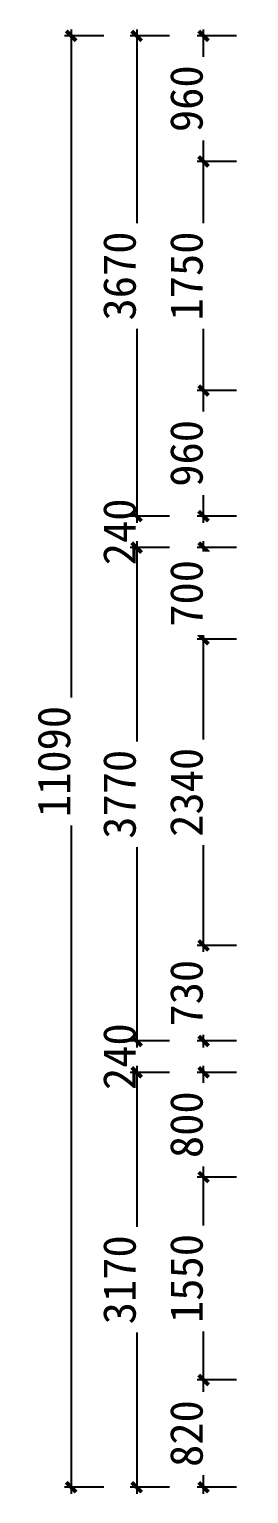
# Model space of a CAD drawing. Extents: x -74236 to 286982, y -14633 to 132816.
# Drawn here: x 90325 to 91999, y 103884 to 115074 of the extents above; entities that cross this region are included whole.
import ezdxf

# ---------------------------------------------------------------- set-up
doc = ezdxf.new("R2010")
doc.units = 0
doc.header["$LTSCALE"] = 10
doc.header["$MEASUREMENT"] = 0
doc.header["$PDSIZE"] = 5
doc.styles.add('宋体', font='')
doc.styles.get('宋体').set_extended_font_data('SimSun')
doc.dimstyles.new('1-50 顶面', dxfattribs={"dimscale": 50, "dimtxt": 2.8, "dimasz": 1.5, "dimexe": 1, "dimexo": 1, "dimgap": 0.1, "dimtad": 1, "dimdec": 0, "dimzin": 0, "dimdsep": 46, "dimtxsty": '宋体', "dimblk": 'ARCHTICK', "dimcen": 0, "dimdle": 1, "dimclrd": 8, "dimclre": 8, "dimclrt": 43, "dimadec": 0, "dimazin": 0, "dimtfac": 1, "dimtdec": 0, "dimtix": 1, "dimtmove": 1, "dimatfit": 0, "dimldrblk": 'BOXFILLED', "dimfxl": 5, "dimfxlon": 1, "dimtfill": 1, "dimtolj": 1, "dimtzin": 0, "dimlwd": -1, "dimlwe": -1, "dimarcsym": 1})

# ---------------------------------------------------------------- blocks, each defined once
blk = doc.blocks.new('_ArchTick')
at = {"color": 0, "linetype": 'ByBlock', "const_width": 0.4}
blk.add_lwpolyline([(-0.5, -0.5), (0.5, 0.5)], dxfattribs=at)
blk = doc.blocks.new('*D210')
at = {"color": 8, "transparency": 16777216}
for p, q in [((91905, 104754), (91605, 104754)), ((91655, 103884), (91655, 104804)), ((91905, 103934), (91605, 103934))]:
    blk.add_line(p, q, dxfattribs=at)
at = {"layer": 'Defpoints', "color": 0, "transparency": 16777216}
for p in [(91655, 104754), (91999, 104754), (91999, 103934)]:
    blk.add_point(p, dxfattribs=at)
at = {"color": 8, "transparency": 16777216, "xscale": 75, "yscale": 75, "zscale": 75}
for p, rotation in [((91655, 104754), 90), ((91655, 103934), 270)]:
    blk.add_blockref('_ArchTick', p, dxfattribs=dict(at, rotation=rotation))
at = {"color": 43, "transparency": 16777216, "insert": (91525, 104344), "char_height": 250, "attachment_point": 5, "rotation": 90, "style": '宋体', "bg_fill": 3, "box_fill_scale": 1.25, "bg_fill_color": 256, "bg_fill_true_color": 13158600, "bg_fill_transparency": 0}
blk.add_mtext('\\A1;820', dxfattribs=at)
blk = doc.blocks.new('_BoxFilled')
at = {"color": 0, "linetype": 'ByBlock', "lineweight": -2}
blk.add_line((-0.5, 0), (-1, 0), dxfattribs=at)
at = {"color": 0, "linetype": 'ByBlock'}
blk.add_solid([(-0.5, 0.5), (0.5, 0.5), (-0.5, -0.5), (0.5, -0.5)], dxfattribs=at)
blk = doc.blocks.new('*D211')
at = {"color": 8, "transparency": 16777216}
for p, q in [((91655, 104704), (91655, 106354)), ((91905, 106304), (91605, 106304)), ((91905, 104754), (91605, 104754))]:
    blk.add_line(p, q, dxfattribs=at)
at = {"layer": 'Defpoints', "color": 0, "transparency": 16777216}
for p in [(91655, 106304), (91999, 106304), (91999, 104754)]:
    blk.add_point(p, dxfattribs=at)
at = {"color": 8, "transparency": 16777216, "xscale": 75, "yscale": 75, "zscale": 75}
for p, rotation in [((91655, 106304), 90), ((91655, 104754), 270)]:
    blk.add_blockref('_ArchTick', p, dxfattribs=dict(at, rotation=rotation))
at = {"color": 43, "transparency": 16777216, "insert": (91525, 105529), "char_height": 250, "attachment_point": 5, "rotation": 90, "style": '宋体', "bg_fill": 3, "box_fill_scale": 1.25, "bg_fill_color": 256, "bg_fill_true_color": 13158600, "bg_fill_transparency": 0}
blk.add_mtext('\\A1;1550', dxfattribs=at)
blk = doc.blocks.new('*D212')
at = {"color": 8, "transparency": 16777216}
for p, q in [((91905, 107104), (91605, 107104)), ((91655, 106254), (91655, 107154)), ((91905, 106304), (91605, 106304))]:
    blk.add_line(p, q, dxfattribs=at)
at = {"layer": 'Defpoints', "color": 0, "transparency": 16777216}
for p in [(91655, 107104), (91999, 107104), (91999, 106304)]:
    blk.add_point(p, dxfattribs=at)
at = {"color": 8, "transparency": 16777216, "xscale": 75, "yscale": 75, "zscale": 75}
for p, rotation in [((91655, 107104), 90), ((91655, 106304), 270)]:
    blk.add_blockref('_ArchTick', p, dxfattribs=dict(at, rotation=rotation))
at = {"color": 43, "transparency": 16777216, "insert": (91525, 106704), "char_height": 250, "attachment_point": 5, "rotation": 90, "style": '宋体', "bg_fill": 3, "box_fill_scale": 1.25, "bg_fill_color": 256, "bg_fill_true_color": 13158600, "bg_fill_transparency": 0}
blk.add_mtext('\\A1;800', dxfattribs=at)
blk = doc.blocks.new('*D213')
at = {"color": 8, "transparency": 16777216}
for p, q in [((91394, 107344), (91094, 107344)), ((91144, 107344), (91144, 107419)), ((91144, 107104), (91144, 107344)), ((91394, 107104), (91094, 107104)), ((91144, 107104), (91144, 107029))]:
    blk.add_line(p, q, dxfattribs=at)
at = {"layer": 'Defpoints', "color": 0, "transparency": 16777216}
for p in [(91999, 107344), (91999, 107104)]:
    blk.add_point(p, dxfattribs=at)
at = {"color": 8, "transparency": 16777216, "xscale": 75, "yscale": 75, "zscale": 75}
for p, rotation in [((91144, 107344), 270), ((91144, 107104), 90)]:
    blk.add_blockref('_ArchTick', p, dxfattribs=dict(at, rotation=rotation))
at = {"color": 43, "transparency": 16777216, "insert": (91014, 107224), "char_height": 250, "attachment_point": 5, "rotation": 90, "style": '宋体', "bg_fill": 3, "box_fill_scale": 1.25, "bg_fill_color": 256, "bg_fill_true_color": 13158600, "bg_fill_transparency": 0}
blk.add_mtext('\\A1;240', dxfattribs=at)
at = {"layer": 'Defpoints', "color": 0, "transparency": 16777216}
blk.add_point((91144, 107344), dxfattribs=at)
blk = doc.blocks.new('*D214')
at = {"color": 8, "transparency": 16777216}
for p, q in [((91655, 107294), (91655, 108124)), ((91905, 108074), (91605, 108074)), ((91905, 107344), (91605, 107344))]:
    blk.add_line(p, q, dxfattribs=at)
at = {"layer": 'Defpoints', "color": 0, "transparency": 16777216}
for p in [(91999, 108074), (91999, 107344)]:
    blk.add_point(p, dxfattribs=at)
at = {"color": 8, "transparency": 16777216, "xscale": 75, "yscale": 75, "zscale": 75}
for p, rotation in [((91655, 108074), 90), ((91655, 107344), 270)]:
    blk.add_blockref('_ArchTick', p, dxfattribs=dict(at, rotation=rotation))
at = {"color": 43, "transparency": 16777216, "insert": (91525, 107709), "char_height": 250, "attachment_point": 5, "rotation": 90, "style": '宋体', "bg_fill": 3, "box_fill_scale": 1.25, "bg_fill_color": 256, "bg_fill_true_color": 13158600, "bg_fill_transparency": 0}
blk.add_mtext('\\A1;730', dxfattribs=at)
at = {"layer": 'Defpoints', "color": 0, "transparency": 16777216}
blk.add_point((91655, 108074), dxfattribs=at)
blk = doc.blocks.new('*D215')
at = {"color": 8, "transparency": 16777216}
for p, q in [((91655, 108024), (91655, 110464)), ((91905, 110414), (91605, 110414)), ((91905, 108074), (91605, 108074))]:
    blk.add_line(p, q, dxfattribs=at)
at = {"layer": 'Defpoints', "color": 0, "transparency": 16777216}
for p in [(91655, 110414), (91999, 110414), (91999, 108074)]:
    blk.add_point(p, dxfattribs=at)
at = {"color": 8, "transparency": 16777216, "xscale": 75, "yscale": 75, "zscale": 75}
for p, rotation in [((91655, 110414), 90), ((91655, 108074), 270)]:
    blk.add_blockref('_ArchTick', p, dxfattribs=dict(at, rotation=rotation))
at = {"color": 43, "transparency": 16777216, "insert": (91525, 109244), "char_height": 250, "attachment_point": 5, "rotation": 90, "style": '宋体', "bg_fill": 3, "box_fill_scale": 1.25, "bg_fill_color": 256, "bg_fill_true_color": 13158600, "bg_fill_transparency": 0}
blk.add_mtext('\\A1;2340', dxfattribs=at)
blk = doc.blocks.new('*D216')
at = {"color": 8, "transparency": 16777216}
for p, q in [((91655, 110364), (91655, 111164)), ((91905, 111114), (91605, 111114)), ((91905, 110414), (91605, 110414))]:
    blk.add_line(p, q, dxfattribs=at)
at = {"layer": 'Defpoints', "color": 0, "transparency": 16777216}
for p in [(91999, 111114), (91999, 110414)]:
    blk.add_point(p, dxfattribs=at)
at = {"color": 8, "transparency": 16777216, "xscale": 75, "yscale": 75, "zscale": 75}
for p, rotation in [((91655, 111114), 90), ((91655, 110414), 270)]:
    blk.add_blockref('_ArchTick', p, dxfattribs=dict(at, rotation=rotation))
at = {"color": 43, "transparency": 16777216, "insert": (91525, 110764), "char_height": 250, "attachment_point": 5, "rotation": 90, "style": '宋体', "bg_fill": 3, "box_fill_scale": 1.25, "bg_fill_color": 256, "bg_fill_true_color": 13158600, "bg_fill_transparency": 0}
blk.add_mtext('\\A1;700', dxfattribs=at)
at = {"layer": 'Defpoints', "color": 0, "transparency": 16777216}
blk.add_point((91655, 111114), dxfattribs=at)
blk = doc.blocks.new('*D217')
at = {"color": 8, "transparency": 16777216}
for p, q in [((91394, 111354), (91094, 111354)), ((91144, 111354), (91144, 111429)), ((91144, 111114), (91144, 111354)), ((91394, 111114), (91094, 111114)), ((91144, 111114), (91144, 111039))]:
    blk.add_line(p, q, dxfattribs=at)
at = {"layer": 'Defpoints', "color": 0, "transparency": 16777216}
for p in [(91999, 111354), (91999, 111114)]:
    blk.add_point(p, dxfattribs=at)
at = {"color": 8, "transparency": 16777216, "xscale": 75, "yscale": 75, "zscale": 75}
for p, rotation in [((91144, 111354), 270), ((91144, 111114), 90)]:
    blk.add_blockref('_ArchTick', p, dxfattribs=dict(at, rotation=rotation))
at = {"color": 43, "transparency": 16777216, "insert": (91014, 111234), "char_height": 250, "attachment_point": 5, "rotation": 90, "style": '宋体', "bg_fill": 3, "box_fill_scale": 1.25, "bg_fill_color": 256, "bg_fill_true_color": 13158600, "bg_fill_transparency": 0}
blk.add_mtext('\\A1;240', dxfattribs=at)
at = {"layer": 'Defpoints', "color": 0, "transparency": 16777216}
blk.add_point((91144, 111354), dxfattribs=at)
blk = doc.blocks.new('*D218')
at = {"color": 8, "transparency": 16777216}
for p, q in [((91655, 111304), (91655, 112364)), ((91905, 112314), (91605, 112314)), ((91905, 111354), (91605, 111354))]:
    blk.add_line(p, q, dxfattribs=at)
at = {"layer": 'Defpoints', "color": 0, "transparency": 16777216}
for p in [(91655, 112314), (91999, 112314), (91999, 111354)]:
    blk.add_point(p, dxfattribs=at)
at = {"color": 8, "transparency": 16777216, "xscale": 75, "yscale": 75, "zscale": 75}
for p, rotation in [((91655, 112314), 90), ((91655, 111354), 270)]:
    blk.add_blockref('_ArchTick', p, dxfattribs=dict(at, rotation=rotation))
at = {"color": 43, "transparency": 16777216, "insert": (91525, 111834), "char_height": 250, "attachment_point": 5, "rotation": 90, "style": '宋体', "bg_fill": 3, "box_fill_scale": 1.25, "bg_fill_color": 256, "bg_fill_true_color": 13158600, "bg_fill_transparency": 0}
blk.add_mtext('\\A1;960', dxfattribs=at)
blk = doc.blocks.new('*D219')
at = {"color": 8, "transparency": 16777216}
for p, q in [((91905, 114064), (91605, 114064)), ((91655, 112264), (91655, 114114)), ((91905, 112314), (91605, 112314))]:
    blk.add_line(p, q, dxfattribs=at)
at = {"layer": 'Defpoints', "color": 0, "transparency": 16777216}
for p in [(91655, 114064), (91999, 114064), (91999, 112314)]:
    blk.add_point(p, dxfattribs=at)
at = {"color": 8, "transparency": 16777216, "xscale": 75, "yscale": 75, "zscale": 75}
for p, rotation in [((91655, 114064), 90), ((91655, 112314), 270)]:
    blk.add_blockref('_ArchTick', p, dxfattribs=dict(at, rotation=rotation))
at = {"color": 43, "transparency": 16777216, "insert": (91525, 113189), "char_height": 250, "attachment_point": 5, "rotation": 90, "style": '宋体', "bg_fill": 3, "box_fill_scale": 1.25, "bg_fill_color": 256, "bg_fill_true_color": 13158600, "bg_fill_transparency": 0}
blk.add_mtext('\\A1;1750', dxfattribs=at)
blk = doc.blocks.new('*D220')
at = {"color": 8, "transparency": 16777216}
for p, q in [((91655, 114014), (91655, 115074)), ((91905, 115024), (91605, 115024)), ((91905, 114064), (91605, 114064))]:
    blk.add_line(p, q, dxfattribs=at)
at = {"layer": 'Defpoints', "color": 0, "transparency": 16777216}
for p in [(91655, 115024), (91999, 115024), (91999, 114064)]:
    blk.add_point(p, dxfattribs=at)
at = {"color": 8, "transparency": 16777216, "xscale": 75, "yscale": 75, "zscale": 75}
for p, rotation in [((91655, 115024), 90), ((91655, 114064), 270)]:
    blk.add_blockref('_ArchTick', p, dxfattribs=dict(at, rotation=rotation))
at = {"color": 43, "transparency": 16777216, "insert": (91525, 114544), "char_height": 250, "attachment_point": 5, "rotation": 90, "style": '宋体', "bg_fill": 3, "box_fill_scale": 1.25, "bg_fill_color": 256, "bg_fill_true_color": 13158600, "bg_fill_transparency": 0}
blk.add_mtext('\\A1;960', dxfattribs=at)
blk = doc.blocks.new('*D240')
at = {"color": 8, "transparency": 16777216}
for p, q in [((91144, 115074), (91144, 111304)), ((91394, 115024), (91094, 115024)), ((91394, 111354), (91094, 111354))]:
    blk.add_line(p, q, dxfattribs=at)
at = {"layer": 'Defpoints', "color": 0, "transparency": 16777216}
for p in [(91999, 115024), (91144, 111354), (91999, 111354)]:
    blk.add_point(p, dxfattribs=at)
at = {"color": 8, "transparency": 16777216, "xscale": 75, "yscale": 75, "zscale": 75}
for p, rotation in [((91144, 115024), 90), ((91144, 111354), 270)]:
    blk.add_blockref('_ArchTick', p, dxfattribs=dict(at, rotation=rotation))
at = {"color": 43, "transparency": 16777216, "insert": (91014, 113189), "char_height": 250, "attachment_point": 5, "rotation": 90, "style": '宋体', "bg_fill": 3, "box_fill_scale": 1.25, "bg_fill_color": 256, "bg_fill_true_color": 13158600, "bg_fill_transparency": 0}
blk.add_mtext('\\A1;3670', dxfattribs=at)
blk = doc.blocks.new('*D241')
at = {"color": 8, "transparency": 16777216}
for p, q in [((91144, 111164), (91144, 107294)), ((91394, 111114), (91094, 111114)), ((91394, 107344), (91094, 107344))]:
    blk.add_line(p, q, dxfattribs=at)
at = {"layer": 'Defpoints', "color": 0, "transparency": 16777216}
for p in [(91999, 111114), (91144, 107344), (91999, 107344)]:
    blk.add_point(p, dxfattribs=at)
at = {"color": 8, "transparency": 16777216, "xscale": 75, "yscale": 75, "zscale": 75}
for p, rotation in [((91144, 111114), 90), ((91144, 107344), 270)]:
    blk.add_blockref('_ArchTick', p, dxfattribs=dict(at, rotation=rotation))
at = {"color": 43, "transparency": 16777216, "insert": (91014, 109229), "char_height": 250, "attachment_point": 5, "rotation": 90, "style": '宋体', "bg_fill": 3, "box_fill_scale": 1.25, "bg_fill_color": 256, "bg_fill_true_color": 13158600, "bg_fill_transparency": 0}
blk.add_mtext('\\A1;3770', dxfattribs=at)
blk = doc.blocks.new('*D242')
at = {"color": 8, "transparency": 16777216}
for p, q in [((91394, 107104), (91094, 107104)), ((91144, 107154), (91144, 103884)), ((91394, 103934), (91094, 103934))]:
    blk.add_line(p, q, dxfattribs=at)
at = {"layer": 'Defpoints', "color": 0, "transparency": 16777216}
for p in [(91999, 107104), (91144, 103934), (91999, 103934)]:
    blk.add_point(p, dxfattribs=at)
at = {"color": 8, "transparency": 16777216, "xscale": 75, "yscale": 75, "zscale": 75}
for p, rotation in [((91144, 107104), 90), ((91144, 103934), 270)]:
    blk.add_blockref('_ArchTick', p, dxfattribs=dict(at, rotation=rotation))
at = {"color": 43, "transparency": 16777216, "insert": (91014, 105519), "char_height": 250, "attachment_point": 5, "rotation": 90, "style": '宋体', "bg_fill": 3, "box_fill_scale": 1.25, "bg_fill_color": 256, "bg_fill_true_color": 13158600, "bg_fill_transparency": 0}
blk.add_mtext('\\A1;3170', dxfattribs=at)
blk = doc.blocks.new('*D243')
at = {"color": 8, "transparency": 16777216}
for p, q in [((90644, 115074), (90644, 103884)), ((90894, 115024), (90594, 115024)), ((90894, 103934), (90594, 103934))]:
    blk.add_line(p, q, dxfattribs=at)
at = {"layer": 'Defpoints', "color": 0, "transparency": 16777216}
for p in [(91999, 115024), (90644, 103934), (91999, 103934)]:
    blk.add_point(p, dxfattribs=at)
at = {"color": 8, "transparency": 16777216, "xscale": 75, "yscale": 75, "zscale": 75}
for p, rotation in [((90644, 115024), 90), ((90644, 103934), 270)]:
    blk.add_blockref('_ArchTick', p, dxfattribs=dict(at, rotation=rotation))
at = {"color": 43, "transparency": 16777216, "insert": (90514, 109479), "char_height": 250, "attachment_point": 5, "rotation": 90, "style": '宋体', "bg_fill": 3, "box_fill_scale": 1.25, "bg_fill_color": 256, "bg_fill_true_color": 13158600, "bg_fill_transparency": 0}
blk.add_mtext('\\A1;11090', dxfattribs=at)

msp = doc.modelspace()

# ---------------------------------------------------------------- dimensions: what is measured, and where the dimension line sits
at = {"color": 255}
dim = msp.add_linear_dim(base=(91654.9, 104754.4), p1=(91999, 103934.4), p2=(91999, 104754.4), angle=270, dimstyle='1-50 顶面', override={"dimtxt": 5, "dimtad": 2}, dxfattribs=at)
dim.commit()
dim.dimension.update_dxf_attribs({"geometry": '*D210', "text_midpoint": (91524.9, 104344.4)})

# ---------------------------------------------------------------- next in the draw order: dimensions: what is measured, and where the dimension line sits
dim = msp.add_linear_dim(base=(91654.9, 106304.4), p1=(91999, 104754.4), p2=(91999, 106304.4), angle=270, dimstyle='1-50 顶面', override={"dimtxt": 5, "dimtad": 2}, dxfattribs=at)
dim.commit()
dim.dimension.update_dxf_attribs({"geometry": '*D211', "text_midpoint": (91524.9, 105529.4)})

# ---------------------------------------------------------------- next in the draw order: dimensions: what is measured, and where the dimension line sits
dim = msp.add_linear_dim(base=(91654.9, 107104.4), p1=(91999, 106304.4), p2=(91999, 107104.4), angle=270, dimstyle='1-50 顶面', override={"dimtxt": 5, "dimtad": 2}, dxfattribs=at)
dim.commit()
dim.dimension.update_dxf_attribs({"geometry": '*D212', "text_midpoint": (91524.9, 106704.4)})

# ---------------------------------------------------------------- next in the draw order: dimensions: what is measured, and where the dimension line sits
dim = msp.add_linear_dim(base=(91144.2, 107344.4), p1=(91999, 107104.4), p2=(91999, 107344.4), angle=270, dimstyle='1-50 顶面', override={"dimtxt": 5, "dimtad": 2}, dxfattribs=at)
dim.commit()
dim.dimension.update_dxf_attribs({"geometry": '*D213', "text_midpoint": (91014.2, 107224.4)})

# ---------------------------------------------------------------- next in the draw order: dimensions: what is measured, and where the dimension line sits
for base, p1, p2, angle, picture, middle in [((91654.9, 108074.4), (91999, 107344.4), (91999, 108074.4), 270, '*D214', (91524.9, 107709.4)), ((91144.2, 103934.4), (91999, 107104.4), (91999, 103934.4), 90, '*D242', (91014.2, 105519.4))]:
    dim = msp.add_linear_dim(base=base, p1=p1, p2=p2, angle=angle, dimstyle='1-50 顶面', override={"dimtxt": 5, "dimtad": 2}, dxfattribs=at)
    dim.commit()
    dim.dimension.update_dxf_attribs({"geometry": picture, "text_midpoint": middle})

# ---------------------------------------------------------------- next in the draw order: dimensions: what is measured, and where the dimension line sits
dim = msp.add_linear_dim(base=(91654.9, 110414.4), p1=(91999, 108074.4), p2=(91999, 110414.4), angle=270, dimstyle='1-50 顶面', override={"dimtxt": 5, "dimtad": 2}, dxfattribs=at)
dim.commit()
dim.dimension.update_dxf_attribs({"geometry": '*D215', "text_midpoint": (91524.9, 109244.4)})

# ---------------------------------------------------------------- next in the draw order: dimensions: what is measured, and where the dimension line sits
dim = msp.add_linear_dim(base=(91654.9, 111114.4), p1=(91999, 110414.4), p2=(91999, 111114.4), angle=270, dimstyle='1-50 顶面', override={"dimtxt": 5, "dimtad": 2}, dxfattribs=at)
dim.commit()
dim.dimension.update_dxf_attribs({"geometry": '*D216', "text_midpoint": (91524.9, 110764.4)})

# ---------------------------------------------------------------- next in the draw order: dimensions: what is measured, and where the dimension line sits
dim = msp.add_linear_dim(base=(91144.2, 111354.4), p1=(91999, 111114.4), p2=(91999, 111354.4), angle=270, dimstyle='1-50 顶面', override={"dimtxt": 5, "dimtad": 2}, dxfattribs=at)
dim.commit()
dim.dimension.update_dxf_attribs({"geometry": '*D217', "text_midpoint": (91014.2, 111234.4)})

# ---------------------------------------------------------------- next in the draw order: dimensions: what is measured, and where the dimension line sits
for base, p1, p2, angle, picture, middle in [((91654.9, 112314.4), (91999, 111354.4), (91999, 112314.4), 270, '*D218', (91524.9, 111834.4)), ((91144.2, 107344.4), (91999, 111114.4), (91999, 107344.4), 90, '*D241', (91014.2, 109229.4))]:
    dim = msp.add_linear_dim(base=base, p1=p1, p2=p2, angle=angle, dimstyle='1-50 顶面', override={"dimtxt": 5, "dimtad": 2}, dxfattribs=at)
    dim.commit()
    dim.dimension.update_dxf_attribs({"geometry": picture, "text_midpoint": middle})

# ---------------------------------------------------------------- next in the draw order: dimensions: what is measured, and where the dimension line sits
dim = msp.add_linear_dim(base=(91654.9, 114064.4), p1=(91999, 112314.4), p2=(91999, 114064.4), angle=270, dimstyle='1-50 顶面', override={"dimtxt": 5, "dimtad": 2}, dxfattribs=at)
dim.commit()
dim.dimension.update_dxf_attribs({"geometry": '*D219', "text_midpoint": (91524.9, 113189.4)})

# ---------------------------------------------------------------- next in the draw order: dimensions: what is measured, and where the dimension line sits
dim = msp.add_linear_dim(base=(91654.9, 115024.4), p1=(91999, 114064.4), p2=(91999, 115024.4), angle=270, dimstyle='1-50 顶面', override={"dimtxt": 5, "dimtad": 2}, dxfattribs=at)
dim.commit()
dim.dimension.update_dxf_attribs({"geometry": '*D220', "text_midpoint": (91524.9, 114544.4)})

# ---------------------------------------------------------------- next in the draw order: dimensions: what is measured, and where the dimension line sits
dim = msp.add_linear_dim(base=(91144.2, 111354.4), p1=(91999, 115024.4), p2=(91999, 111354.4), angle=90, dimstyle='1-50 顶面', override={"dimtxt": 5, "dimtad": 2}, dxfattribs=at)
dim.commit()
dim.dimension.update_dxf_attribs({"geometry": '*D240', "text_midpoint": (91014.2, 113189.4)})

# ---------------------------------------------------------------- next in the draw order: dimensions: what is measured, and where the dimension line sits
dim = msp.add_linear_dim(base=(90644.2, 103934.4), p1=(91999, 115024.4), p2=(91999, 103934.4), angle=90, dimstyle='1-50 顶面', override={"dimtxt": 5, "dimtad": 2}, dxfattribs=at)
dim.commit()
dim.dimension.update_dxf_attribs({"geometry": '*D243', "text_midpoint": (90514.2, 109479.4)})

doc.saveas('drawing.dxf')
